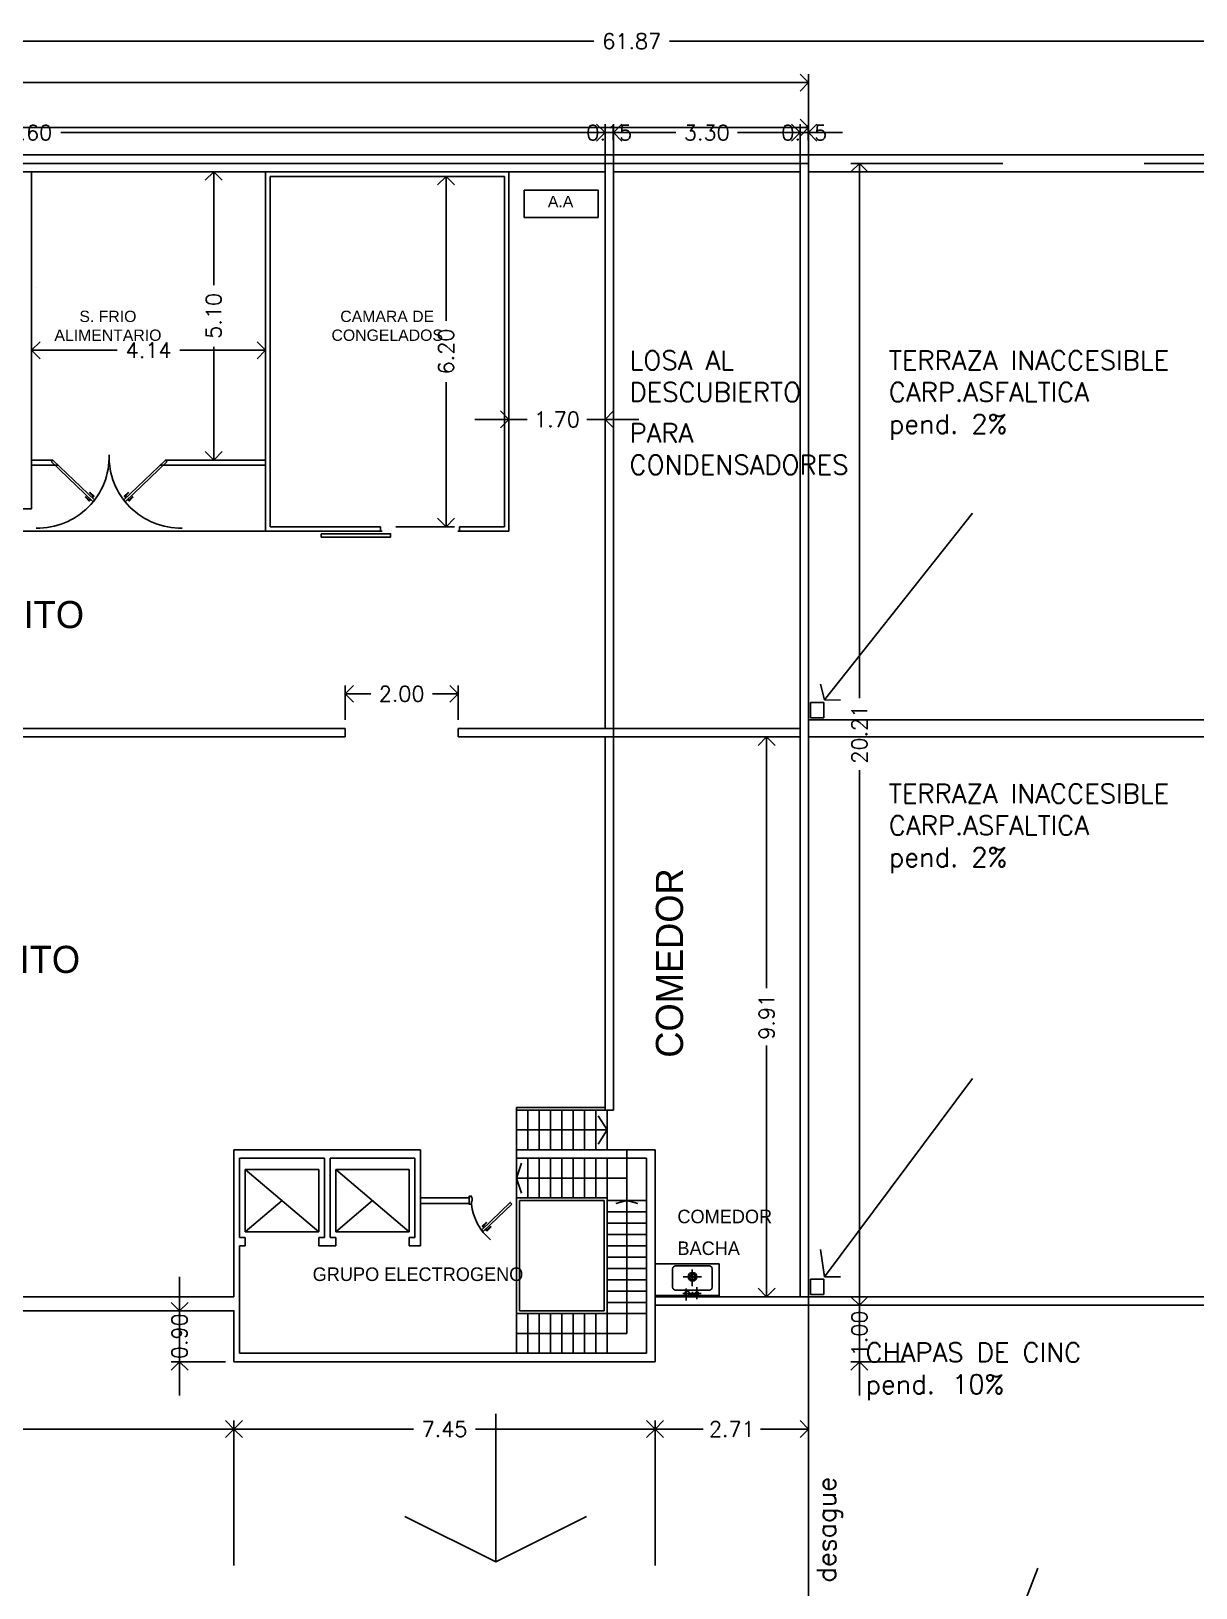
# Model space of a CAD drawing. Extents: x 26 to 214, y -151 to 101.
# Drawn here: x 47.59 to 68.2, y 46.87 to 74.42 of the extents above; entities that cross this region are included whole.
import ezdxf

# ---------------------------------------------------------------- set-up
doc = ezdxf.new("R2010")
doc.units = 0
doc.header["$LTSCALE"] = 10
doc.header["$MEASUREMENT"] = 0
doc.linetypes.add('CENTER', pattern=[2, 1.25, -0.25, 0.25, -0.25])
doc.layers.get('0').update_dxf_attribs({"linetype": 'CONTINUOUS'})
doc.layers.get('DEFPOINTS').update_dxf_attribs({"linetype": 'CONTINUOUS'})
for name, color, linetype in [('00-COTAS-PARCIALES', 1, 'CONTINUOUS'), ('00-ESCAL', 1, 'CONTINUOUS'), ('00-M-A-300', 6, 'CONTINUOUS'), ('00-TEXTOS', 4, 'CONTINUOUS'), ('10-COL', 6, 'CONTINUOUS'), ('10-EQUIP-SECTORES', 3, 'CONTINUOUS'), ('2004-CARP-HOJAS-PUERTAS', 3, 'CONTINUOUS'), ('2004-CARP-MANO-ABRIR', 1, 'CONTINUOUS'), ('2004-CARP-MARC-PUERTAS', 3, 'CONTINUOUS'), ('A-PUERTAS', 1, 'CONTINUOUS'), ('EJE-MEDIANERA-PA', 1, 'CENTER'), ('MESADAS', 3, 'CONTINUOUS'), ('MURO-VISTO', 9, 'CONTINUOUS'), ('PANEL-CAMARA', 4, 'CONTINUOUS'), ('SUPERF-COTAS', 1, 'CONTINUOUS'), ('SUPERF-EX-POLI', 2, 'CONTINUOUS'), ('SUPERF-PROP-POLI', 1, 'CONTINUOUS')]:
    doc.layers.add(name, color=color, linetype=linetype)
doc.styles.add('ARIAL', font='arial.ttf')
doc.styles.add('ROMANS', font='romans.shx')
doc.styles.add('TECHNICLIGHT', font='tel_____.pfb')
doc.dimstyles.new('COTA1502', dxfattribs={"dimscale": 1.5, "dimtxt": 0.18, "dimasz": 0.2, "dimexe": 0.1, "dimexo": 0.1, "dimgap": 0.09, "dimtad": 0, "dimzin": 0, "dimdsep": 46, "dimtxsty": 'ROMANS', "dimblk": 'OPEN90', "dimcen": 0.1, "dimclrd": 256, "dimclre": 256, "dimclrt": 2, "dimadec": 0, "dimazin": 0, "dimtfac": 1, "dimtix": 1, "dimtmove": 2, "dimatfit": 3, "dimldrblk": 'OPEN90', "dimfxl": 0, "dimtolj": 1, "dimtzin": 0, "dimarcsym": 0})

# ---------------------------------------------------------------- blocks, each defined once
blk = doc.blocks.new('_Open90')
at = {"color": 0, "linetype": 'ByBlock', "lineweight": -2}
for p, q in [((0, 0), (-1, 0)), ((-0.5, 0.5), (0, 0)), ((0, 0), (-0.5, -0.5))]:
    blk.add_line(p, q, dxfattribs=at)
blk = doc.blocks.new('*D41')
at = {"layer": '00-COTAS-PARCIALES', "lineweight": -2, "transparency": 16777216}
for p, q in [((27.281, 72.205), (27.281, 74.395)), ((89.155, 72.233), (89.155, 74.395)), ((27.581, 74.245), (57.549, 74.245)), ((88.855, 74.245), (58.887, 74.245))]:
    blk.add_line(p, q, dxfattribs=at)
at = {"layer": 'DEFPOINTS', "color": 0, "transparency": 16777216}
for p in [(89.155, 74.245), (27.281, 72.055), (89.155, 72.083)]:
    blk.add_point(p, dxfattribs=at)
at = {"layer": '00-COTAS-PARCIALES', "lineweight": -2, "transparency": 16777216, "xscale": 0.3, "yscale": 0.3, "zscale": 0.3, "rotation": 180}
blk.add_blockref('_Open90', (27.281, 74.245), dxfattribs=at)
at = {"layer": '00-COTAS-PARCIALES', "lineweight": -2, "transparency": 16777216, "xscale": 0.3, "yscale": 0.3, "zscale": 0.3}
blk.add_blockref('_Open90', (89.155, 74.245), dxfattribs=at)
at = {"layer": '00-COTAS-PARCIALES', "color": 2, "transparency": 16777216, "insert": (58.218, 74.245), "char_height": 0.27, "attachment_point": 5, "style": 'ROMANS'}
blk.add_mtext('\\A1;61.87', dxfattribs=at)
blk = doc.blocks.new('*D39')
at = {"layer": '00-COTAS-PARCIALES', "lineweight": -2, "transparency": 16777216}
for p, q in [((61.045, 61.933), (60.454, 61.933)), ((60.604, 61.633), (60.604, 57.487)), ((60.604, 52.327), (60.604, 56.472)), ((63.629, 52.027), (60.454, 52.027))]:
    blk.add_line(p, q, dxfattribs=at)
at = {"layer": 'DEFPOINTS', "color": 0, "transparency": 16777216}
for p in [(61.195, 61.933), (60.604, 52.027), (63.779, 52.027)]:
    blk.add_point(p, dxfattribs=at)
at = {"layer": '00-COTAS-PARCIALES', "lineweight": -2, "transparency": 16777216, "xscale": 0.3, "yscale": 0.3, "zscale": 0.3}
for p, rotation in [((60.604, 61.933), 90), ((60.604, 52.027), 270)]:
    blk.add_blockref('_Open90', p, dxfattribs=dict(at, rotation=rotation))
at = {"layer": '00-COTAS-PARCIALES', "color": 2, "transparency": 16777216, "insert": (60.604, 56.98), "char_height": 0.27, "attachment_point": 5, "rotation": 90, "style": 'ROMANS'}
blk.add_mtext('\\A1;9.91', dxfattribs=at)
blk = doc.blocks.new('*D35')
at = {"layer": '00-COTAS-PARCIALES', "lineweight": -2, "transparency": 16777216}
for p, q in [((37.145, 70.586), (37.145, 72.776)), ((57.745, 70.586), (57.745, 72.776)), ((37.445, 72.626), (46.77, 72.626)), ((57.445, 72.626), (48.12, 72.626))]:
    blk.add_line(p, q, dxfattribs=at)
at = {"layer": 'DEFPOINTS', "color": 0, "transparency": 16777216}
for p in [(57.745, 72.626), (37.145, 70.436), (57.745, 70.436)]:
    blk.add_point(p, dxfattribs=at)
at = {"layer": '00-COTAS-PARCIALES', "lineweight": -2, "transparency": 16777216, "xscale": 0.3, "yscale": 0.3, "zscale": 0.3, "rotation": 180}
blk.add_blockref('_Open90', (37.145, 72.626), dxfattribs=at)
at = {"layer": '00-COTAS-PARCIALES', "lineweight": -2, "transparency": 16777216, "xscale": 0.3, "yscale": 0.3, "zscale": 0.3}
blk.add_blockref('_Open90', (57.745, 72.626), dxfattribs=at)
at = {"layer": '00-COTAS-PARCIALES', "color": 2, "transparency": 16777216, "insert": (47.445, 72.626), "char_height": 0.27, "attachment_point": 5, "style": 'ROMANS'}
blk.add_mtext('\\A1;20.60', dxfattribs=at)
blk = doc.blocks.new('*D34')
at = {"layer": '00-COTAS-PARCIALES', "lineweight": -2, "transparency": 16777216}
for p, q in [((57.745, 70.586), (57.745, 72.776)), ((57.895, 70.586), (57.895, 72.776)), ((57.445, 72.626), (57.145, 72.626)), ((57.745, 72.626), (57.895, 72.626)), ((58.195, 72.626), (58.495, 72.626))]:
    blk.add_line(p, q, dxfattribs=at)
at = {"layer": 'DEFPOINTS', "color": 0, "transparency": 16777216}
for p in [(57.895, 72.626), (57.745, 70.436), (57.895, 70.436)]:
    blk.add_point(p, dxfattribs=at)
at = {"layer": '00-COTAS-PARCIALES', "lineweight": -2, "transparency": 16777216, "xscale": 0.3, "yscale": 0.3, "zscale": 0.3}
blk.add_blockref('_Open90', (57.745, 72.626), dxfattribs=at)
at = {"layer": '00-COTAS-PARCIALES', "lineweight": -2, "transparency": 16777216, "xscale": 0.3, "yscale": 0.3, "zscale": 0.3, "rotation": 180}
blk.add_blockref('_Open90', (57.895, 72.626), dxfattribs=at)
at = {"layer": '00-COTAS-PARCIALES', "color": 2, "transparency": 16777216, "insert": (57.82, 72.626), "char_height": 0.27, "attachment_point": 5, "style": 'ROMANS'}
blk.add_mtext('\\A1;0.15', dxfattribs=at)
blk = doc.blocks.new('*D33')
at = {"layer": '00-COTAS-PARCIALES', "lineweight": -2, "transparency": 16777216}
for p, q in [((57.895, 70.586), (57.895, 72.776)), ((61.195, 70.586), (61.195, 72.776)), ((58.195, 72.626), (58.998, 72.626)), ((60.895, 72.626), (60.091, 72.626))]:
    blk.add_line(p, q, dxfattribs=at)
at = {"layer": 'DEFPOINTS', "color": 0, "transparency": 16777216}
for p in [(61.195, 72.626), (57.895, 70.436), (61.195, 70.436)]:
    blk.add_point(p, dxfattribs=at)
at = {"layer": '00-COTAS-PARCIALES', "lineweight": -2, "transparency": 16777216, "xscale": 0.3, "yscale": 0.3, "zscale": 0.3, "rotation": 180}
blk.add_blockref('_Open90', (57.895, 72.626), dxfattribs=at)
at = {"layer": '00-COTAS-PARCIALES', "lineweight": -2, "transparency": 16777216, "xscale": 0.3, "yscale": 0.3, "zscale": 0.3}
blk.add_blockref('_Open90', (61.195, 72.626), dxfattribs=at)
at = {"layer": '00-COTAS-PARCIALES', "color": 2, "transparency": 16777216, "insert": (59.545, 72.626), "char_height": 0.27, "attachment_point": 5, "style": 'ROMANS'}
blk.add_mtext('\\A1;3.30', dxfattribs=at)
blk = doc.blocks.new('*D32')
at = {"layer": '00-COTAS-PARCIALES', "lineweight": -2, "transparency": 16777216}
for p, q in [((61.195, 70.586), (61.195, 72.776)), ((61.345, 70.586), (61.345, 72.776)), ((60.895, 72.626), (60.595, 72.626)), ((61.345, 72.626), (61.195, 72.626)), ((61.645, 72.626), (61.945, 72.626))]:
    blk.add_line(p, q, dxfattribs=at)
at = {"layer": 'DEFPOINTS', "color": 0, "transparency": 16777216}
for p in [(61.195, 72.626), (61.195, 70.436), (61.345, 70.436)]:
    blk.add_point(p, dxfattribs=at)
at = {"layer": '00-COTAS-PARCIALES', "lineweight": -2, "transparency": 16777216, "xscale": 0.3, "yscale": 0.3, "zscale": 0.3}
blk.add_blockref('_Open90', (61.195, 72.626), dxfattribs=at)
at = {"layer": '00-COTAS-PARCIALES', "lineweight": -2, "transparency": 16777216, "xscale": 0.3, "yscale": 0.3, "zscale": 0.3, "rotation": 180}
blk.add_blockref('_Open90', (61.345, 72.626), dxfattribs=at)
at = {"layer": '00-COTAS-PARCIALES', "color": 2, "transparency": 16777216, "insert": (61.27, 72.626), "char_height": 0.27, "attachment_point": 5, "style": 'ROMANS'}
blk.add_mtext('\\A1;0.15', dxfattribs=at)
blk = doc.blocks.new('*D31')
at = {"layer": '00-COTAS-PARCIALES', "lineweight": -2, "transparency": 16777216}
for p, q in [((27.281, 71.471), (27.281, 73.661)), ((61.345, 71.471), (61.345, 73.661)), ((27.581, 73.511), (43.638, 73.511)), ((61.045, 73.511), (44.988, 73.511))]:
    blk.add_line(p, q, dxfattribs=at)
at = {"layer": 'DEFPOINTS', "color": 0, "transparency": 16777216}
for p in [(61.345, 73.511), (27.281, 71.321), (61.345, 71.321)]:
    blk.add_point(p, dxfattribs=at)
at = {"layer": '00-COTAS-PARCIALES', "lineweight": -2, "transparency": 16777216, "xscale": 0.3, "yscale": 0.3, "zscale": 0.3, "rotation": 180}
blk.add_blockref('_Open90', (27.281, 73.511), dxfattribs=at)
at = {"layer": '00-COTAS-PARCIALES', "lineweight": -2, "transparency": 16777216, "xscale": 0.3, "yscale": 0.3, "zscale": 0.3}
blk.add_blockref('_Open90', (61.345, 73.511), dxfattribs=at)
at = {"layer": '00-COTAS-PARCIALES', "color": 2, "transparency": 16777216, "insert": (44.313, 73.511), "char_height": 0.27, "attachment_point": 5, "style": 'ROMANS'}
blk.add_mtext('\\A1;34.06', dxfattribs=at)
blk = doc.blocks.new('*D22')
at = {"layer": 'DEFPOINTS', "color": 0, "transparency": 16777216}
for p in [(61.345, 72.715), (29.795, 70.149), (61.345, 70.149)]:
    blk.add_point(p, dxfattribs=at)
at = {"layer": 'SUPERF-COTAS', "lineweight": -2, "transparency": 16777216}
for p, q in [((29.795, 70.299), (29.795, 72.865)), ((61.345, 70.299), (61.345, 72.865)), ((30.095, 72.715), (44.895, 72.715)), ((61.045, 72.715), (46.245, 72.715))]:
    blk.add_line(p, q, dxfattribs=at)
at = {"layer": 'SUPERF-COTAS', "lineweight": -2, "transparency": 16777216, "xscale": 0.3, "yscale": 0.3, "zscale": 0.3, "rotation": 180}
blk.add_blockref('_Open90', (29.795, 72.715), dxfattribs=at)
at = {"layer": 'SUPERF-COTAS', "lineweight": -2, "transparency": 16777216, "xscale": 0.3, "yscale": 0.3, "zscale": 0.3}
blk.add_blockref('_Open90', (61.345, 72.715), dxfattribs=at)
at = {"layer": 'SUPERF-COTAS', "color": 2, "transparency": 16777216, "insert": (45.57, 72.715), "char_height": 0.27, "attachment_point": 5, "style": 'ROMANS'}
blk.add_mtext('\\A1;31.55', dxfattribs=at)
blk = doc.blocks.new('*D20')
at = {"layer": 'DEFPOINTS', "color": 0, "transparency": 16777216}
for p in [(62.245, 72.083), (63.083, 72.083), (63.083, 51.877)]:
    blk.add_point(p, dxfattribs=at)
at = {"layer": 'SUPERF-EX-POLI', "lineweight": -2, "transparency": 16777216}
for p, q in [((62.933, 72.083), (62.095, 72.083)), ((62.245, 71.783), (62.245, 62.616)), ((62.245, 52.177), (62.245, 61.343)), ((62.933, 51.877), (62.095, 51.877))]:
    blk.add_line(p, q, dxfattribs=at)
at = {"layer": 'SUPERF-EX-POLI', "lineweight": -2, "transparency": 16777216, "xscale": 0.3, "yscale": 0.3, "zscale": 0.3}
for p, rotation in [((62.245, 72.083), 90), ((62.245, 51.877), 270)]:
    blk.add_blockref('_Open90', p, dxfattribs=dict(at, rotation=rotation))
at = {"layer": 'SUPERF-EX-POLI', "color": 2, "transparency": 16777216, "insert": (62.245, 61.98), "char_height": 0.27, "attachment_point": 5, "rotation": 90, "style": 'ROMANS'}
blk.add_mtext('\\A1;20.21', dxfattribs=at)
blk = doc.blocks.new('*D18')
at = {"layer": 'DEFPOINTS', "color": 0, "transparency": 16777216}
for p in [(38.278, 51.536), (51.181, 49.685), (51.181, 47.119)]:
    blk.add_point(p, dxfattribs=at)
at = {"layer": 'SUPERF-EX-POLI', "lineweight": -2, "transparency": 16777216}
for p, q in [((38.278, 51.386), (38.278, 49.535)), ((38.578, 49.685), (44.074, 49.685)), ((50.881, 49.685), (45.385, 49.685)), ((51.181, 47.269), (51.181, 49.835))]:
    blk.add_line(p, q, dxfattribs=at)
at = {"layer": 'SUPERF-EX-POLI', "lineweight": -2, "transparency": 16777216, "xscale": 0.3, "yscale": 0.3, "zscale": 0.3, "rotation": 180}
blk.add_blockref('_Open90', (38.278, 49.685), dxfattribs=at)
at = {"layer": 'SUPERF-EX-POLI', "lineweight": -2, "transparency": 16777216, "xscale": 0.3, "yscale": 0.3, "zscale": 0.3}
blk.add_blockref('_Open90', (51.181, 49.685), dxfattribs=at)
at = {"layer": 'SUPERF-EX-POLI', "color": 2, "transparency": 16777216, "insert": (44.729, 49.685), "char_height": 0.27, "attachment_point": 5, "style": 'ROMANS'}
blk.add_mtext('\\A1;12.90', dxfattribs=at)
blk = doc.blocks.new('*D17')
at = {"layer": 'DEFPOINTS', "color": 0, "transparency": 16777216}
for p in [(58.631, 49.685), (51.181, 47.119), (58.631, 47.119)]:
    blk.add_point(p, dxfattribs=at)
at = {"layer": 'SUPERF-EX-POLI', "lineweight": -2, "transparency": 16777216}
for p, q in [((51.181, 47.269), (51.181, 49.835)), ((51.481, 49.685), (54.359, 49.685)), ((58.331, 49.685), (55.452, 49.685)), ((58.631, 47.269), (58.631, 49.835))]:
    blk.add_line(p, q, dxfattribs=at)
at = {"layer": 'SUPERF-EX-POLI', "lineweight": -2, "transparency": 16777216, "xscale": 0.3, "yscale": 0.3, "zscale": 0.3, "rotation": 180}
blk.add_blockref('_Open90', (51.181, 49.685), dxfattribs=at)
at = {"layer": 'SUPERF-EX-POLI', "lineweight": -2, "transparency": 16777216, "xscale": 0.3, "yscale": 0.3, "zscale": 0.3}
blk.add_blockref('_Open90', (58.631, 49.685), dxfattribs=at)
at = {"layer": 'SUPERF-EX-POLI', "color": 2, "transparency": 16777216, "insert": (54.906, 49.685), "char_height": 0.27, "attachment_point": 5, "style": 'ROMANS'}
blk.add_mtext('\\A1;7.45', dxfattribs=at)
blk = doc.blocks.new('*D16')
at = {"layer": 'DEFPOINTS', "color": 0, "transparency": 16777216}
for p in [(61.345, 49.685), (58.631, 47.119), (61.345, 47.119)]:
    blk.add_point(p, dxfattribs=at)
at = {"layer": 'SUPERF-EX-POLI', "lineweight": -2, "transparency": 16777216}
for p, q in [((58.631, 47.269), (58.631, 49.835)), ((58.931, 49.685), (59.48, 49.685)), ((61.045, 49.685), (60.496, 49.685)), ((61.345, 47.269), (61.345, 49.835))]:
    blk.add_line(p, q, dxfattribs=at)
at = {"layer": 'SUPERF-EX-POLI', "lineweight": -2, "transparency": 16777216, "xscale": 0.3, "yscale": 0.3, "zscale": 0.3, "rotation": 180}
blk.add_blockref('_Open90', (58.631, 49.685), dxfattribs=at)
at = {"layer": 'SUPERF-EX-POLI', "lineweight": -2, "transparency": 16777216, "xscale": 0.3, "yscale": 0.3, "zscale": 0.3}
blk.add_blockref('_Open90', (61.345, 49.685), dxfattribs=at)
at = {"layer": 'SUPERF-EX-POLI', "color": 2, "transparency": 16777216, "insert": (59.988, 49.685), "char_height": 0.27, "attachment_point": 5, "style": 'ROMANS'}
blk.add_mtext('\\A1;2.71', dxfattribs=at)
blk = doc.blocks.new('*D14')
at = {"layer": 'DEFPOINTS', "color": 0, "transparency": 16777216}
for p in [(50.218, 51.777), (51.056, 51.777), (51.181, 50.877)]:
    blk.add_point(p, dxfattribs=at)
at = {"layer": 'SUPERF-EX-POLI', "lineweight": -2, "transparency": 16777216}
for p, q in [((50.218, 52.077), (50.218, 52.377)), ((50.906, 51.777), (50.068, 51.777)), ((50.218, 50.877), (50.218, 51.777)), ((51.031, 50.877), (50.068, 50.877)), ((50.218, 50.577), (50.218, 50.277))]:
    blk.add_line(p, q, dxfattribs=at)
at = {"layer": 'SUPERF-EX-POLI', "lineweight": -2, "transparency": 16777216, "xscale": 0.3, "yscale": 0.3, "zscale": 0.3}
for p, rotation in [((50.218, 51.777), 270), ((50.218, 50.877), 90)]:
    blk.add_blockref('_Open90', p, dxfattribs=dict(at, rotation=rotation))
at = {"layer": 'SUPERF-EX-POLI', "color": 2, "transparency": 16777216, "insert": (50.218, 51.327), "char_height": 0.27, "attachment_point": 5, "rotation": 90, "style": 'ROMANS'}
blk.add_mtext('\\A1;0.90', dxfattribs=at)
blk = doc.blocks.new('*D13')
at = {"layer": 'DEFPOINTS', "color": 0, "transparency": 16777216}
for p in [(62.245, 51.877), (63.083, 51.877), (63.208, 50.877)]:
    blk.add_point(p, dxfattribs=at)
at = {"layer": 'SUPERF-EX-POLI', "lineweight": -2, "transparency": 16777216}
for p, q in [((62.245, 52.177), (62.245, 52.477)), ((62.933, 51.877), (62.095, 51.877)), ((62.245, 50.877), (62.245, 51.877)), ((63.058, 50.877), (62.095, 50.877)), ((62.245, 50.577), (62.245, 50.277))]:
    blk.add_line(p, q, dxfattribs=at)
at = {"layer": 'SUPERF-EX-POLI', "lineweight": -2, "transparency": 16777216, "xscale": 0.3, "yscale": 0.3, "zscale": 0.3}
for p, rotation in [((62.245, 51.877), 270), ((62.245, 50.877), 90)]:
    blk.add_blockref('_Open90', p, dxfattribs=dict(at, rotation=rotation))
at = {"layer": 'SUPERF-EX-POLI', "color": 2, "transparency": 16777216, "insert": (62.245, 51.377), "char_height": 0.27, "attachment_point": 5, "rotation": 90, "style": 'ROMANS'}
blk.add_mtext('\\A1;1.00', dxfattribs=at)
blk = doc.blocks.new('*D139')
at = {"layer": 'A-PUERTAS', "lineweight": -2, "transparency": 16777216}
for p, q in [((56.045, 71.783), (56.045, 67.401)), ((57.745, 71.783), (57.745, 67.401)), ((55.745, 67.551), (55.445, 67.551)), ((56.045, 67.551), (56.367, 67.551)), ((57.745, 67.551), (57.422, 67.551)), ((58.045, 67.551), (58.345, 67.551))]:
    blk.add_line(p, q, dxfattribs=at)
at = {"layer": 'DEFPOINTS', "color": 0, "transparency": 16777216}
for p in [(56.045, 71.933, -28.9), (57.745, 71.933, -28.9), (56.045, 67.551)]:
    blk.add_point(p, dxfattribs=at)
at = {"layer": 'A-PUERTAS', "lineweight": -2, "transparency": 16777216, "xscale": 0.3, "yscale": 0.3, "zscale": 0.3}
blk.add_blockref('_Open90', (56.045, 67.551), dxfattribs=at)
at = {"layer": 'A-PUERTAS', "lineweight": -2, "transparency": 16777216, "xscale": 0.3, "yscale": 0.3, "zscale": 0.3, "rotation": 180}
blk.add_blockref('_Open90', (57.745, 67.551), dxfattribs=at)
at = {"layer": 'A-PUERTAS', "color": 2, "transparency": 16777216, "insert": (56.895, 67.551), "char_height": 0.27, "attachment_point": 5, "style": 'ROMANS'}
blk.add_mtext('\\A1;1.70', dxfattribs=at)
blk = doc.blocks.new('*D140')
at = {"layer": 'A-PUERTAS', "lineweight": -2, "transparency": 16777216}
for p, q in [((54.042, 71.853), (55.083, 71.853)), ((54.933, 71.553), (54.933, 69.293)), ((54.933, 65.953), (54.933, 68.213)), ((54.042, 65.653), (55.083, 65.653))]:
    blk.add_line(p, q, dxfattribs=at)
at = {"layer": 'DEFPOINTS', "color": 0, "transparency": 16777216}
for p in [(53.892, 71.853, -28.9), (53.892, 65.653, -28.9), (54.933, 65.653)]:
    blk.add_point(p, dxfattribs=at)
at = {"layer": 'A-PUERTAS', "lineweight": -2, "transparency": 16777216, "xscale": 0.3, "yscale": 0.3, "zscale": 0.3}
for p, rotation in [((54.933, 71.853), 90), ((54.933, 65.653), 270)]:
    blk.add_blockref('_Open90', p, dxfattribs=dict(at, rotation=rotation))
at = {"layer": 'A-PUERTAS', "color": 2, "transparency": 16777216, "insert": (54.933, 68.753), "char_height": 0.27, "attachment_point": 5, "rotation": 90, "style": 'ROMANS'}
blk.add_mtext('\\A1;6.20', dxfattribs=at)
blk = doc.blocks.new('*D141')
at = {"layer": 'A-PUERTAS', "lineweight": -2, "transparency": 16777216}
for p, q in [((47.6, 68.903), (47.6, 68.926)), ((51.74, 68.903), (51.74, 68.926)), ((47.9, 68.776), (49.117, 68.776)), ((51.44, 68.776), (50.222, 68.776))]:
    blk.add_line(p, q, dxfattribs=at)
at = {"layer": 'DEFPOINTS', "color": 0, "transparency": 16777216}
for p in [(47.6, 68.776), (47.6, 68.753, -28.9), (51.74, 68.753, -28.9)]:
    blk.add_point(p, dxfattribs=at)
at = {"layer": 'A-PUERTAS', "lineweight": -2, "transparency": 16777216, "xscale": 0.3, "yscale": 0.3, "zscale": 0.3, "rotation": 180}
blk.add_blockref('_Open90', (47.6, 68.776), dxfattribs=at)
at = {"layer": 'A-PUERTAS', "lineweight": -2, "transparency": 16777216, "xscale": 0.3, "yscale": 0.3, "zscale": 0.3}
blk.add_blockref('_Open90', (51.74, 68.776), dxfattribs=at)
at = {"layer": 'A-PUERTAS', "color": 2, "transparency": 16777216, "insert": (49.67, 68.776), "char_height": 0.27, "attachment_point": 5, "style": 'ROMANS'}
blk.add_mtext('\\A1;4.14', dxfattribs=at)
blk = doc.blocks.new('*D142')
at = {"layer": 'A-PUERTAS', "lineweight": -2, "transparency": 16777216}
for p, q in [((49.155, 71.933), (50.972, 71.933)), ((50.822, 71.633), (50.822, 69.929)), ((50.822, 67.133), (50.822, 68.836)), ((50.213, 66.833), (50.972, 66.833))]:
    blk.add_line(p, q, dxfattribs=at)
at = {"layer": 'DEFPOINTS', "color": 0, "transparency": 16777216}
for p in [(49.005, 71.933, -28.9), (50.063, 66.833), (50.822, 66.833)]:
    blk.add_point(p, dxfattribs=at)
at = {"layer": 'A-PUERTAS', "lineweight": -2, "transparency": 16777216, "xscale": 0.3, "yscale": 0.3, "zscale": 0.3}
for p, rotation in [((50.822, 71.933), 90), ((50.822, 66.833), 270)]:
    blk.add_blockref('_Open90', p, dxfattribs=dict(at, rotation=rotation))
at = {"layer": 'A-PUERTAS', "color": 2, "transparency": 16777216, "insert": (50.822, 69.383), "char_height": 0.27, "attachment_point": 5, "rotation": 90, "style": 'ROMANS'}
blk.add_mtext('\\A1;5.10', dxfattribs=at)
blk = doc.blocks.new('*D144')
at = {"layer": 'A-PUERTAS', "lineweight": -2, "transparency": 16777216}
for p, q in [((53.147, 62.233), (53.147, 62.845)), ((55.147, 62.233), (55.147, 62.845)), ((53.447, 62.695), (53.601, 62.695)), ((54.847, 62.695), (54.694, 62.695))]:
    blk.add_line(p, q, dxfattribs=at)
at = {"layer": 'DEFPOINTS', "color": 0, "transparency": 16777216}
for p in [(55.147, 62.695), (53.147, 62.083, -28.9), (55.147, 62.083, -28.9)]:
    blk.add_point(p, dxfattribs=at)
at = {"layer": 'A-PUERTAS', "lineweight": -2, "transparency": 16777216, "xscale": 0.3, "yscale": 0.3, "zscale": 0.3, "rotation": 180}
blk.add_blockref('_Open90', (53.147, 62.695), dxfattribs=at)
at = {"layer": 'A-PUERTAS', "lineweight": -2, "transparency": 16777216, "xscale": 0.3, "yscale": 0.3, "zscale": 0.3}
blk.add_blockref('_Open90', (55.147, 62.695), dxfattribs=at)
at = {"layer": 'A-PUERTAS', "color": 2, "transparency": 16777216, "insert": (54.147, 62.695), "char_height": 0.27, "attachment_point": 5, "style": 'ROMANS'}
blk.add_mtext('\\A1;2.00', dxfattribs=at)

msp = doc.modelspace()

# ---------------------------------------------------------------- linework, layer by layer
msp.add_line((51.74, 65.573, -28.9), (39.788, 65.573))
at = {"layer": '00-ESCAL'}
for p, q in [((56.181, 54.627, -28.9), (56.181, 55.377, -28.9)), ((56.181, 55.377, -28.9), (57.745, 55.377, -28.9)), ((56.181, 55.327, -28.9), (57.895, 55.327, -28.9)), ((56.381, 54.627, -28.9), (56.381, 55.327, -28.9)), ((56.581, 54.627, -28.9), (56.581, 55.327, -28.9)), ((56.781, 54.627, -28.9), (56.781, 55.327, -28.9)), ((56.981, 54.627, -28.9), (56.981, 55.327, -28.9)), ((57.181, 54.627, -28.9), (57.181, 55.327, -28.9)), ((57.381, 54.627, -28.9), (57.381, 55.327, -28.9)), ((57.581, 54.627, -28.9), (57.581, 55.327, -28.9)), ((57.781, 54.977, -28.9), (57.623, 55.228, -28.9)), ((57.781, 54.627, -28.9), (57.781, 55.327, -28.9)), ((56.181, 54.977, -28.9), (57.781, 54.977, -28.9)), ((57.781, 54.977, -28.9), (57.623, 54.725, -28.9)), ((51.381, 54.277, -28.9), (52.681, 54.277, -28.9)), ((51.381, 54.277, -28.9), (52.681, 53.177, -28.9)), ((51.381, 54.277, -28.9), (51.381, 53.177, -28.9)), ((52.681, 54.277, -28.9), (52.681, 53.177, -28.9)), ((52.981, 54.277, -28.9), (54.281, 54.277, -28.9)), ((52.981, 54.277, -28.9), (52.981, 53.177, -28.9)), ((52.981, 54.277, -28.9), (54.281, 53.177, -28.9)), ((54.281, 54.277, -28.9), (54.281, 53.177, -28.9)), ((56.181, 54.477, -28.9), (56.181, 51.727, -28.9)), ((56.181, 54.127, -28.9), (56.265, 54.393, -28.9)), ((56.381, 54.477, -28.9), (56.381, 53.777, -28.9)), ((56.581, 54.477, -28.9), (56.581, 53.777, -28.9)), ((56.781, 54.477, -28.9), (56.781, 53.777, -28.9)), ((56.981, 54.477, -28.9), (56.981, 53.777, -28.9)), ((57.181, 54.477, -28.9), (57.181, 53.777, -28.9)), ((57.381, 54.477, -28.9), (57.381, 53.777, -28.9)), ((57.581, 54.477, -28.9), (57.581, 53.777, -28.9)), ((57.781, 54.477, -28.9), (57.781, 53.777, -28.9)), ((56.181, 54.127, -28.9), (58.131, 54.127, -28.9)), ((56.181, 54.127, -28.9), (56.265, 53.86, -28.9)), ((58.131, 54.127, -28.9), (58.131, 53.128, -28.9)), ((51.381, 53.177, -28.9), (52.031, 53.727, -28.9)), ((52.981, 53.177, -28.9), (53.631, 53.727, -28.9)), ((55.34, 53.657, -28.9), (55.34, 53.807, -28.9)), ((56.181, 53.777, -28.9), (57.781, 53.777, -28.9)), ((56.231, 53.727, -28.9), (56.231, 51.777, -28.9)), ((56.231, 53.727, -28.9), (57.731, 53.727, -28.9)), ((57.731, 53.727, -28.9), (57.731, 51.777, -28.9)), ((57.781, 53.777, -28.9), (57.781, 52.94, -28.9)), ((57.781, 53.727, -28.9), (58.481, 53.727, -28.9)), ((58.131, 53.727, -28.9), (57.935, 53.676, -28.9)), ((58.131, 53.727, -28.9), (58.327, 53.676, -28.9)), ((57.781, 53.527, -28.9), (58.481, 53.527, -28.9)), ((51.381, 53.177, -28.9), (52.681, 53.177, -28.9)), ((52.981, 53.177, -28.9), (54.281, 53.177, -28.9)), ((57.781, 53.327, -28.9), (58.481, 53.327, -28.9)), ((57.781, 53.127, -28.9), (58.481, 53.127, -28.9)), ((57.781, 51.727, -28.9), (57.781, 52.94, -28.9)), ((57.781, 52.927, -28.9), (58.481, 52.927, -28.9)), ((58.131, 51.377, -28.9), (58.131, 53.128, -28.9)), ((57.781, 52.727, -28.9), (58.481, 52.727, -28.9)), ((57.781, 52.527, -28.9), (58.481, 52.527, -28.9)), ((57.781, 52.327, -28.9), (58.481, 52.327, -28.9)), ((57.781, 52.127, -28.9), (58.481, 52.127, -28.9)), ((57.781, 51.927, -28.9), (58.481, 51.927, -28.9)), ((56.181, 51.727, -28.9), (58.481, 51.727, -28.9)), ((56.181, 51.027, -28.9), (56.181, 51.727, -28.9)), ((56.231, 51.777, -28.9), (57.731, 51.777, -28.9)), ((56.381, 51.027, -28.9), (56.381, 51.727, -28.9)), ((56.581, 51.027, -28.9), (56.581, 51.727, -28.9)), ((56.781, 51.027, -28.9), (56.781, 51.727, -28.9)), ((56.981, 51.027, -28.9), (56.981, 51.727, -28.9)), ((57.181, 51.027, -28.9), (57.181, 51.727, -28.9)), ((57.381, 51.027, -28.9), (57.381, 51.727, -28.9)), ((57.581, 51.027, -28.9), (57.581, 51.727, -28.9)), ((57.781, 51.027, -28.9), (57.781, 51.727, -28.9)), ((56.181, 51.377, -28.9), (58.131, 51.377, -28.9))]:
    msp.add_line(p, q, dxfattribs=at)
at = {"layer": '00-ESCAL', "elevation": -28.9}
msp.add_lwpolyline([(55.34, 53.777), (54.481, 53.777), (54.481, 53.677), (55.34, 53.677)], dxfattribs=at)
at = {"layer": '00-M-A-300'}
for p, q in [((29.795, 72.233, -28.9), (61.345, 72.233, -28.9)), ((61.345, 72.233, -28.9), (61.345, 51.877, -28.9)), ((29.945, 71.933, -28.9), (57.745, 71.933, -28.9)), ((57.745, 71.933, -28.9), (57.745, 62.083, -28.9)), ((57.895, 71.933, -28.9), (57.895, 55.327, -28.9)), ((57.895, 71.933, -28.9), (61.195, 71.933, -28.9)), ((61.195, 71.933, -28.9), (61.195, 52.027, -28.9)), ((47.672, 69.889, -28.9), (47.672, 69.889, -28.9)), ((44.777, 62.083, -28.9), (53.147, 62.083, -28.9)), ((53.147, 62.083, -28.9), (53.147, 61.933, -28.9)), ((55.147, 62.083, -28.9), (55.147, 61.933, -28.9)), ((55.147, 62.083, -28.9), (61.195, 62.083, -28.9)), ((44.777, 61.933, -28.9), (53.147, 61.933, -28.9)), ((55.147, 61.933, -28.9), (61.195, 61.933, -28.9)), ((57.745, 61.933, -28.9), (57.745, 55.327, -28.9)), ((51.181, 54.627, -28.9), (54.481, 54.627, -28.9)), ((51.181, 54.627, -28.9), (51.181, 52.027, -28.9)), ((54.481, 54.627, -28.9), (54.481, 52.927, -28.9)), ((56.181, 54.627, -28.9), (58.631, 54.627, -28.9)), ((56.181, 54.477, -28.9), (56.181, 54.627, -28.9)), ((58.131, 54.627, -28.9), (58.131, 52.027, -28.9)), ((58.631, 54.627, -28.9), (58.631, 50.877, -28.9)), ((51.281, 54.477, -28.9), (52.781, 54.477, -28.9)), ((51.281, 54.477, -28.9), (51.281, 53.077, -28.9)), ((52.781, 54.477, -28.9), (52.781, 53.077, -28.9)), ((52.881, 54.477, -28.9), (52.881, 53.077, -28.9)), ((52.881, 54.477, -28.9), (54.381, 54.477, -28.9)), ((54.381, 54.477, -28.9), (54.381, 53.077, -28.9)), ((56.181, 54.477, -28.9), (58.481, 54.477, -28.9)), ((58.481, 54.477, -28.9), (58.481, 51.027, -28.9)), ((51.281, 53.077, -28.9), (51.381, 53.077, -28.9)), ((51.281, 52.927, -28.9), (51.281, 51.027, -28.9)), ((51.281, 52.927, -28.9), (51.381, 52.927, -28.9)), ((51.381, 53.077, -28.9), (51.381, 52.927, -28.9)), ((52.681, 53.077, -28.9), (52.681, 52.927, -28.9)), ((52.681, 53.077, -28.9), (52.781, 53.077, -28.9)), ((52.681, 52.927, -28.9), (52.981, 52.927, -28.9)), ((52.881, 53.077, -28.9), (52.981, 53.077, -28.9)), ((52.981, 53.077, -28.9), (52.981, 52.927, -28.9)), ((54.281, 53.077, -28.9), (54.281, 52.927, -28.9)), ((54.281, 53.077, -28.9), (54.381, 53.077, -28.9)), ((54.281, 52.927, -28.9), (54.481, 52.927, -28.9)), ((37.945, 52.027, -28.9), (51.181, 52.027, -28.9)), ((58.631, 52.027, -28.9), (61.195, 52.027, -28.9)), ((59.751, 52.027, -28.9), (58.631, 52.027, -28.9)), ((58.631, 51.877, -28.9), (61.345, 51.877, -28.9)), ((37.945, 51.777, -28.9), (51.181, 51.777, -28.9)), ((51.181, 51.777, -28.9), (51.181, 50.877, -28.9)), ((51.281, 51.027, -28.9), (58.481, 51.027, -28.9)), ((51.181, 50.877, -28.9), (58.631, 50.877, -28.9))]:
    msp.add_line(p, q, dxfattribs=at)
at = {"layer": '10-COL'}
msp.add_line((52.796, 62.083, -28.9), (53.046, 62.083, -28.9), dxfattribs=at)
at = {"layer": '10-EQUIP-SECTORES', "color": 1}
for p, q in [((59.454, 52.381, -28.9), (59.127, 52.381, -28.9)), ((59.287, 52.214, -28.9), (59.287, 52.508, -28.9)), ((59.274, 52.085, -28.9), (59.121, 52.085, -28.9)), ((59.179, 52.173, -28.9), (59.179, 51.957, -28.9)), ((59.291, 52.116, -28.9), (59.291, 52.023, -28.9)), ((59.446, 52.085, -28.9), (59.301, 52.085, -28.9)), ((59.372, 52.193, -28.9), (59.372, 51.985, -28.9)), ((59.356, 52.056, -28.9), (59.216, 52.056, -28.9))]:
    msp.add_line(p, q, dxfattribs=at)
at = {"layer": '10-EQUIP-SECTORES', "elevation": -28.9}
msp.add_lwpolyline([(59.762, 52.607), (58.631, 52.607), (58.631, 52.027), (59.762, 52.027)], close=True, dxfattribs=at)
msp.add_lwpolyline([(59.641, 52.522), (59.641, 52.193, -0.414214), (59.591, 52.143), (58.991, 52.143, -0.414214), (58.941, 52.193), (58.941, 52.522, -0.414214), (58.991, 52.572), (59.591, 52.572, -0.414214)], format="xyb", close=True, dxfattribs=at)
at = {"layer": '10-EQUIP-SECTORES', "color": 1, "const_width": 0.008, "elevation": -28.9}
for points in [[(59.344, 52.326), (59.234, 52.432)], [(59.235, 52.328), (59.346, 52.434)]]:
    msp.add_lwpolyline(points, dxfattribs=at)
at = {"layer": '10-EQUIP-SECTORES', "color": 1, "const_width": 0.0407, "elevation": -28.9}
msp.add_lwpolyline([(59.392, 52.085, 1), (59.351, 52.085, 1)], format="xyb", close=True, dxfattribs=at)
at = {"layer": '10-EQUIP-SECTORES', "color": 1}
for centre, radius in [((59.291, 52.381, -28.9), 0.0764), ((59.291, 52.377, -28.9), 0.05), ((59.199, 52.085, -28.9), 0.0407)]:
    msp.add_circle(centre, radius, dxfattribs=at)
at = {"layer": '2004-CARP-HOJAS-PUERTAS'}
for points in [[(47.948, 66.804), (47.976, 66.833), (48.718, 66.123), (48.69, 66.095)], [(49.998, 66.804), (49.969, 66.833), (49.227, 66.123), (49.256, 66.095)]]:
    msp.add_lwpolyline(points, close=True, dxfattribs=at)
at = {"layer": '2004-CARP-HOJAS-PUERTAS', "color": 1}
for points in [[(48.642, 66.129), (48.62, 66.106), (48.552, 66.174), (48.56, 66.183), (48.617, 66.126), (48.631, 66.14)], [(48.625, 66.146), (48.631, 66.152), (48.654, 66.129), (48.648, 66.123)], [(48.682, 66.168), (48.705, 66.191), (48.636, 66.259), (48.628, 66.251), (48.685, 66.194), (48.67, 66.18)], [(49.263, 66.168), (49.241, 66.191), (49.309, 66.259), (49.317, 66.251), (49.261, 66.194), (49.275, 66.18)], [(49.28, 66.185), (49.286, 66.18), (49.263, 66.157), (49.258, 66.163)], [(49.32, 66.146), (49.314, 66.152), (49.291, 66.129), (49.297, 66.123)], [(49.303, 66.129), (49.325, 66.106), (49.394, 66.174), (49.385, 66.183), (49.328, 66.126), (49.314, 66.14)]]:
    msp.add_lwpolyline(points, close=True, dxfattribs=at)
at = {"layer": '2004-CARP-HOJAS-PUERTAS', "elevation": -28.9}
msp.add_lwpolyline([(56.098, 53.667), (56.07, 53.695), (55.561, 53.207), (55.589, 53.179)], close=True, dxfattribs=at)
at = {"layer": '2004-CARP-HOJAS-PUERTAS', "color": 1, "elevation": -28.9}
for points in [[(55.596, 53.253), (55.574, 53.275), (55.642, 53.343), (55.65, 53.335), (55.594, 53.278), (55.608, 53.264)], [(55.613, 53.27), (55.619, 53.264), (55.596, 53.241), (55.591, 53.247)], [(55.653, 53.23), (55.647, 53.236), (55.625, 53.213), (55.63, 53.208)], [(55.636, 53.213), (55.659, 53.191), (55.727, 53.259), (55.718, 53.267), (55.661, 53.21), (55.647, 53.225)]]:
    msp.add_lwpolyline(points, close=True, dxfattribs=at)
at = {"layer": '2004-CARP-MANO-ABRIR'}
for centre, radius, start, end in [((47.709, 66.892), 1.264, 268.723, 1.4648), ((50.236, 66.892), 1.264, 178.5352, 271.277), ((56.367, 53.785, -28.9), 0.992, 186.8841, 229.319)]:
    msp.add_arc(centre, radius, start, end, dxfattribs=at)
at = {"layer": '2004-CARP-MARC-PUERTAS', "elevation": -28.9}
msp.add_lwpolyline([(55.342, 53.687), (55.342, 53.667), (55.383, 53.667), (55.383, 53.717), (55.393, 53.717), (55.393, 53.777), (55.383, 53.777), (55.383, 53.807), (55.342, 53.807), (55.342, 53.787)], dxfattribs=at)
at = {"layer": 'A-PUERTAS'}
for p, q in [((48.964, 66.742, -28.9), (48.981, 66.742, -28.9)), ((48.974, 66.833), (48.972, 66.833))]:
    msp.add_line(p, q, dxfattribs=at)
for points in [[(56.313, 71.609), (57.624, 71.609), (57.624, 71.127), (56.313, 71.127)], [(52.726, 65.527), (53.951, 65.527), (53.951, 65.469), (52.726, 65.469)]]:
    msp.add_lwpolyline(points, close=True, dxfattribs=at)
at = {"layer": 'EJE-MEDIANERA-PA'}
msp.add_line((27.281, 72.083, -28.9), (89.155, 72.083, -28.9), dxfattribs=at)
at = {"layer": 'MESADAS', "color": 1}
for p, q in [((58.631, 52.047), (59.499, 52.047, -28.9)), ((59.762, 52.047, -28.9), (58.631, 52.047, -28.9))]:
    msp.add_line(p, q, dxfattribs=at)
at = {"layer": 'MURO-VISTO'}
for p, q in [((61.345, 72.233, -28.9), (89.297, 72.233, -28.9)), ((61.345, 71.933, -28.9), (69.371, 71.933, -28.9)), ((64.249, 65.89, -28.9), (61.626, 62.587, -28.9)), ((61.626, 62.587, -28.9), (61.556, 62.864, -28.9)), ((61.626, 62.587, -28.9), (61.912, 62.582, -28.9)), ((61.345, 62.233, -28.9), (69.371, 62.233, -28.9)), ((61.345, 61.933, -28.9), (89.869, 61.933, -28.9)), ((64.249, 55.89, -28.9), (61.626, 52.381, -28.9)), ((61.626, 52.381, -28.9), (61.556, 52.864, -28.9)), ((61.626, 52.381, -28.9), (61.912, 52.376, -28.9)), ((61.345, 52.027, -28.9), (70.658, 52.027, -28.9)), ((61.345, 51.877, -28.9), (70.677, 51.877, -28.9)), ((61.345, 51.877, -28.9), (61.345, 42.233, -28.9))]:
    msp.add_line(p, q, dxfattribs=at)
at = {"layer": 'MURO-VISTO', "color": 1}
for p, q in [((55.813, 47.337, -28.9), (54.205, 48.14, -28.9)), ((64.752, 45.551, -28.9), (65.402, 47.225, -28.9))]:
    msp.add_line(p, q, dxfattribs=at)
at = {"layer": 'MURO-VISTO', "elevation": -28.9}
for points in [[(61.381, 62.542), (61.616, 62.542), (61.616, 62.273), (61.381, 62.273)], [(61.381, 52.336), (61.616, 52.336), (61.616, 52.067), (61.381, 52.067)]]:
    msp.add_lwpolyline(points, close=True, dxfattribs=at)
at = {"layer": 'MURO-VISTO', "color": 1, "elevation": -28.9}
msp.add_lwpolyline([(55.813, 49.957), (55.813, 47.337), (57.42, 48.14)], dxfattribs=at)
at = {"layer": 'PANEL-CAMARA'}
for p, q in [((47.6, 65.967, 9.065), (47.6, 71.933, -22.936)), ((51.74, 71.933, -28.9), (51.74, 65.573, -28.9)), ((51.74, 71.933, -28.9), (55.885, 71.933, -28.9)), ((56.045, 71.933, -28.9), (56.045, 65.573, -28.9)), ((51.82, 71.853, -28.9), (51.82, 65.653, -28.9)), ((51.82, 71.853, -28.9), (55.965, 71.853, -28.9)), ((55.965, 71.853, -28.9), (55.965, 65.653, -28.9)), ((47.976, 66.833), (47.6, 66.833)), ((47.6, 66.742, -28.9), (48.071, 66.742, -28.9)), ((49.874, 66.742, -28.9), (51.74, 66.742, -28.9)), ((51.74, 66.833), (49.969, 66.833)), ((47.344, 65.967, 7.475), (47.6, 65.967, 9.065)), ((51.74, 65.573, -28.9), (53.802, 65.573, -28.9)), ((51.82, 65.653, -28.9), (53.772, 65.653, -28.9)), ((53.772, 65.653, -28.9), (53.772, 65.573, -28.9)), ((55.142, 65.573, -28.9), (56.045, 65.573, -28.9)), ((55.172, 65.653, -28.9), (55.172, 65.573, -28.9)), ((55.172, 65.653, -28.9), (55.965, 65.653, -28.9))]:
    msp.add_line(p, q, dxfattribs=at)
at = {"layer": 'SUPERF-EX-POLI', "elevation": -28.9}
msp.add_lwpolyline([(29.795, 72.083), (29.795, 50.727), (38.281, 50.727), (38.281, 51.877), (38.281, 51.777), (51.181, 51.777), (51.181, 50.877), (58.631, 50.877), (58.631, 51.877), (61.345, 51.877), (61.345, 72.083)], close=True, dxfattribs=at)
at = {"layer": 'SUPERF-PROP-POLI', "elevation": -28.9}
msp.add_lwpolyline([(29.795, 72.083), (29.795, 50.727), (27.281, 50.727), (27.281, 40.233), (61.345, 40.233), (61.345, 72.083)], close=True, dxfattribs=at)

# ---------------------------------------------------------------- texts
at = {"layer": '00-TEXTOS', "style": 'TECHNICLIGHT'}
for s, height, p in [('DEPOSITO', 0.48, (45.212, 63.858, -28.9)), ('DEPOSITO', 0.48, (45.142, 57.756, -28.9)), ('COMEDOR', 0.24, (59.026, 53.327, -28.9)), ('BACHA', 0.24, (59.026, 52.765, -28.9)), ('GRUPO ELECTROGENO', 0.24, (52.573, 52.305, -14.45))]:
    msp.add_text(s, height=height, dxfattribs=at).set_placement(p)
msp.add_text('COMEDOR', height=0.48, rotation=90, dxfattribs=at).set_placement((59.125, 56.256, -28.9))
at = {"layer": '00-TEXTOS', "char_height": 0.2, "width": 1.98402, "attachment_point": 5, "style": 'ARIAL'}
for s, insert in [('A.A', (56.959, 71.407)), ('S. FRIO ALIMENTARIO', (48.951, 69.207)), ('CAMARA DE CONGELADOS', (53.892, 69.207))]:
    msp.add_mtext(s, dxfattribs=dict(at, insert=insert))
at = {"layer": 'MURO-VISTO', "char_height": 0.3375, "attachment_point": 1}
for s, insert in [('{\\Fromans|c0;LOSA AL \\PDESCUBIERTO}', (58.177, 68.766, -28.9)), ('\\Fromans.shx;TERRAZA INACCESIBLE\\PCARP.ASFALTICA\\Ppend. 2%', (62.765, 68.766, -28.9)), ('{\\Fromans|c0;PARA \\PCONDENSADORES}', (58.177, 67.479, -28.9)), ('\\Fromans.shx;TERRAZA INACCESIBLE\\PCARP.ASFALTICA\\Ppend. 2%', (62.765, 61.099, -28.9)), ('\\Fromans.shx;CHAPAS DE CINC\\P\\Ftxt.shx;pend. 10%', (62.353, 51.21, -28.9))]:
    msp.add_mtext(s, dxfattribs=dict(at, insert=insert))
at = {"layer": 'MURO-VISTO', "insert": (61.493, 44.063, -28.9), "char_height": 0.3375, "attachment_point": 1, "rotation": 90}
msp.add_mtext('\\Fromans.shx;canaleta de desague', dxfattribs=at)

# ---------------------------------------------------------------- dimensions: what is measured, and where the dimension line sits
at = {"layer": '00-COTAS-PARCIALES'}
for base, p1, p2, picture, middle in [((89.155, 74.245, -28.9), (27.281, 72.055, -28.9), (89.155, 72.083, -28.9), '*D41', (58.218, 74.245, -28.9)), ((61.345, 73.511, -28.9), (27.281, 71.321, -28.9), (61.345, 71.321, -28.9), '*D31', (44.313, 73.511, -28.9)), ((57.745, 72.626, -28.9), (37.145, 70.436, -28.9), (57.745, 70.436, -28.9), '*D35', (47.445, 72.626, -28.9)), ((57.895, 72.626, -28.9), (57.745, 70.436, -28.9), (57.895, 70.436, -28.9), '*D34', (57.82, 72.626, -28.9)), ((61.195, 72.626, -28.9), (57.895, 70.436, -28.9), (61.195, 70.436, -28.9), '*D33', (59.545, 72.626, -28.9)), ((61.195, 72.626, -28.9), (61.345, 70.436, -28.9), (61.195, 70.436, -28.9), '*D32', (61.27, 72.626, -28.9))]:
    dim = msp.add_linear_dim(base=base, p1=p1, p2=p2, dimstyle='COTA1502', dxfattribs=at)
    dim.commit()
    dim.dimension.update_dxf_attribs({"geometry": picture, "text_midpoint": middle})
dim = msp.add_linear_dim(base=(60.604, 52.027, -28.9), p1=(61.195, 61.933, -28.9), p2=(63.779, 52.027, -28.9), angle=90, dimstyle='COTA1502', dxfattribs=at)
dim.commit()
dim.dimension.update_dxf_attribs({"geometry": '*D39', "text_midpoint": (60.604, 56.98, -28.9)})
at = {"layer": 'A-PUERTAS'}
for base, p1, p2, picture, middle in [((50.822, 66.833), (49.005, 71.933, -28.9), (50.063, 66.833), '*D142', (50.822, 69.383)), ((54.933, 65.653), (53.892, 71.853, -28.9), (53.892, 65.653, -28.9), '*D140', (54.933, 68.753))]:
    dim = msp.add_linear_dim(base=base, p1=p1, p2=p2, angle=90, dimstyle='COTA1502', dxfattribs=at)
    dim.commit()
    dim.dimension.update_dxf_attribs({"geometry": picture, "text_midpoint": middle})
for base, p1, p2, picture, middle in [((56.045, 67.551), (57.745, 71.933, -28.9), (56.045, 71.933, -28.9), '*D139', (56.895, 67.551)), ((47.6, 68.776), (51.74, 68.753, -28.9), (47.6, 68.753, -28.9), '*D141', (49.67, 68.776)), ((55.147, 62.695), (53.147, 62.083, -28.9), (55.147, 62.083, -28.9), '*D144', (54.147, 62.695))]:
    dim = msp.add_linear_dim(base=base, p1=p1, p2=p2, dimstyle='COTA1502', dxfattribs=at)
    dim.commit()
    dim.dimension.update_dxf_attribs({"geometry": picture, "text_midpoint": middle})
at = {"layer": 'SUPERF-COTAS'}
dim = msp.add_linear_dim(base=(61.345, 72.715, -28.9), p1=(29.795, 70.149, -28.9), p2=(61.345, 70.149, -28.9), dimstyle='COTA1502', dxfattribs=at)
dim.commit()
dim.dimension.update_dxf_attribs({"geometry": '*D22', "text_midpoint": (45.57, 72.715, -28.9)})
at = {"layer": 'SUPERF-EX-POLI'}
for base, p1, p2, picture, middle in [((62.245, 72.083, -28.9), (63.083, 51.877, -28.9), (63.083, 72.083, -28.9), '*D20', (62.245, 61.98, -28.9)), ((50.218, 51.777, -28.9), (51.181, 50.877, -28.9), (51.056, 51.777, -28.9), '*D14', (50.218, 51.327, -28.9)), ((62.245, 51.877, -28.9), (63.208, 50.877, -28.9), (63.083, 51.877, -28.9), '*D13', (62.245, 51.377, -28.9))]:
    dim = msp.add_linear_dim(base=base, p1=p1, p2=p2, angle=90, dimstyle='COTA1502', dxfattribs=at)
    dim.commit()
    dim.dimension.update_dxf_attribs({"geometry": picture, "text_midpoint": middle})
for base, p1, p2, picture, middle in [((51.181, 49.685, -28.9), (38.278, 51.536, -28.9), (51.181, 47.119, -28.9), '*D18', (44.729, 49.685, -28.9)), ((58.631, 49.685, -28.9), (51.181, 47.119, -28.9), (58.631, 47.119, -28.9), '*D17', (54.906, 49.685, -28.9)), ((61.345, 49.685, -28.9), (58.631, 47.119, -28.9), (61.345, 47.119, -28.9), '*D16', (59.988, 49.685, -28.9))]:
    dim = msp.add_linear_dim(base=base, p1=p1, p2=p2, dimstyle='COTA1502', dxfattribs=at)
    dim.commit()
    dim.dimension.update_dxf_attribs({"geometry": picture, "text_midpoint": middle})

doc.saveas('drawing.dxf')
